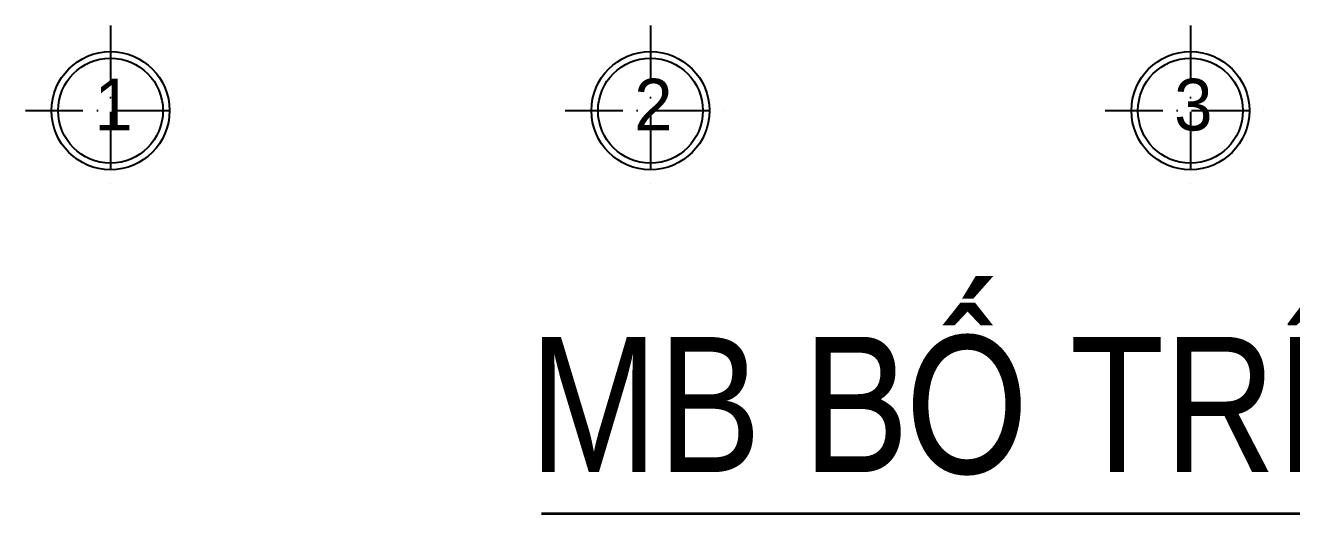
# Model space of a CAD drawing. Header units: millimetres. Extents: x 105195 to 185486, y -51269 to 23444.
# Drawn here: x 108830 to 118211, y -41202 to -37588 of the extents above; entities that cross this region are included whole.
import ezdxf
from ezdxf.enums import TextEntityAlignment as Align

# ---------------------------------------------------------------- set-up
doc = ezdxf.new("R2010")
doc.units = ezdxf.units.MM
doc.header["$LTSCALE"] = 2
doc.header["$MEASUREMENT"] = 0
doc.linetypes.add('ACAD_ISO10W100', pattern=[18, 12, -3, 0, -3])
doc.layers.add('bao bao bao', color=2, linetype='Continuous', lineweight=25)
doc.layers.add('TEXT', color=6, linetype='Continuous', lineweight=15)
for name, color, linetype in [('DOOR-84', 84, 'Continuous'), ('NOI THAT', 42, 'Continuous'), ('VISIONABLE-LINE126', 126, 'Continuous')]:
    doc.layers.add(name, color=color, linetype=linetype)
doc.styles.add('STYLE5', font='VAVON_.TTF')
doc.styles.add('TNRM', font='VHELVCN0.TTF')

# ---------------------------------------------------------------- blocks, each defined once
blk = doc.blocks.new('truc tron')
at = {"layer": 'DOOR-84', "linetype": 'ACAD_ISO10W100', "ltscale": 20}
for p, q in [((0, -710), (0, 710)), ((710, 0), (-710, 0))]:
    blk.add_line(p, q, dxfattribs=at)
at = {"layer": 'DOOR-84', "linetype": 'Continuous'}
blk.add_circle((0, 0), 492, dxfattribs=at)
at = {"layer": 'NOI THAT', "linetype": 'Continuous'}
blk.add_circle((0, 0), 437, dxfattribs=at)

msp = doc.modelspace()

# ---------------------------------------------------------------- linework, layer by layer
at = {"layer": 'bao bao bao', "color": 6, "lineweight": 35}
msp.add_line((112653, -41201.5), (131303.2, -41201.5), dxfattribs=at)

# ---------------------------------------------------------------- block references
at = {"layer": 'VISIONABLE-LINE126', "linetype": 'Continuous', "xscale": 0.8886240000138059, "yscale": 0.8886240000138059, "zscale": 0.8886240000138059, "rotation": 180}
for p in [(109460.8, -38219), (113460.8, -38219), (117460.8, -38219)]:
    msp.add_blockref('truc tron', p, dxfattribs=at)

# ---------------------------------------------------------------- texts
at = {"layer": 'TEXT', "linetype": 'Continuous', "style": 'STYLE5'}
for s, p in [('1', (109482.6, -38365.6)), ('2', (113482.6, -38365.6)), ('3', (117482.6, -38365.6))]:
    msp.add_text(s, height=382.5, dxfattribs=at).set_placement(p, align=Align.CENTER)
at = {"layer": 'TEXT', "style": 'TNRM'}
msp.add_text('MB BOÁ TRÍ THEÙP GOÁI SAØN LAÀU 1', height=1000, dxfattribs=at).set_placement((112562.9, -40894))

doc.saveas('drawing.dxf')
